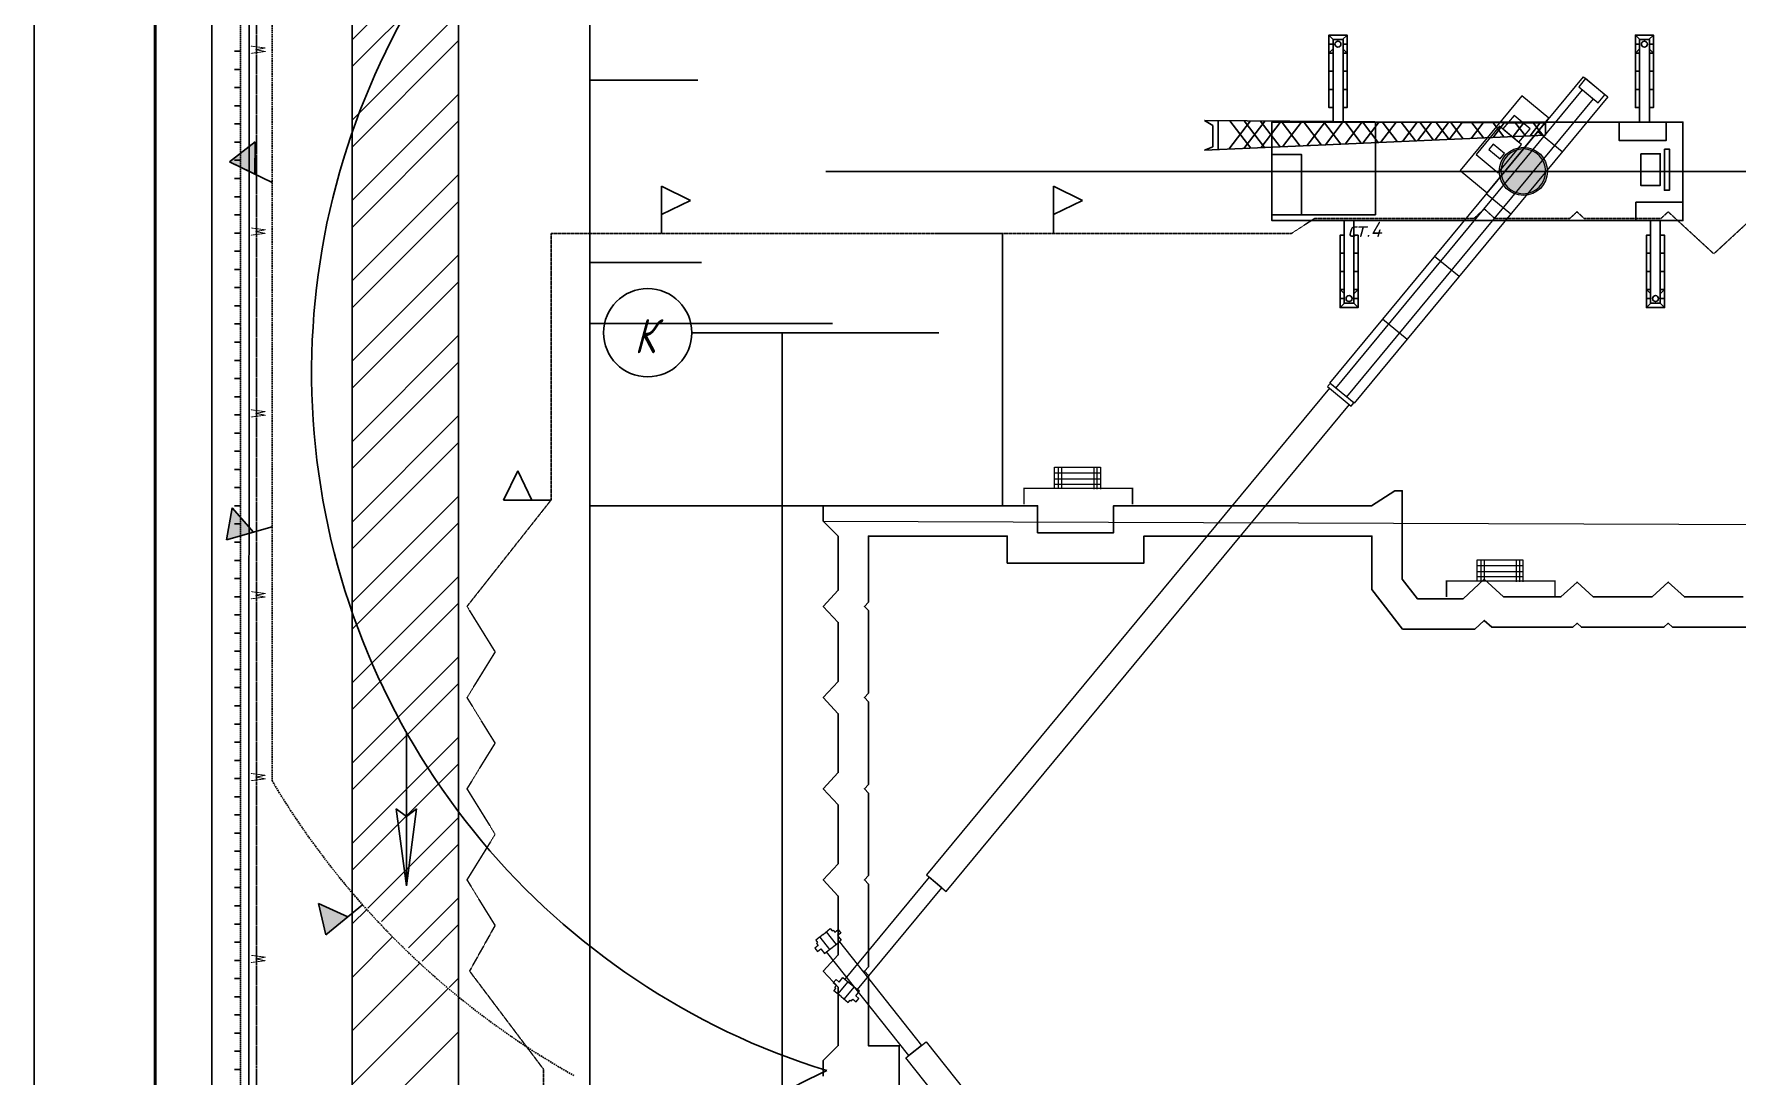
# Model space of a CAD drawing. Header units: millimetres. Extents: x -152693 to 518302, y -31658 to 793547.
# Drawn here: x 244601 to 272699, y 83248 to 100437 of the extents above; entities that cross this region are included whole.
import ezdxf

# ---------------------------------------------------------------- set-up
doc = ezdxf.new("R2010")
doc.units = ezdxf.units.MM
for name, pattern in [('ACAD_ISO02W100', [15, 12, -3]), ('K5LT_AXLED', [19.5, 15, -1.5, 1.5, -1.5]), ('K5LT_BASIC', [0]), ('K5LT_DASHED', [6, 4, -2]), ('K5LT_DASHED_REINFORCED', [6, 4, -2]), ('K5LT_REINFORCED', [0]), ('K5LT_THIN', [0]), ('PS-HIDDEN1', [4, 3, -1]), ('PS-HIDDEN2', [6.5, 5, -1.5])]:
    doc.linetypes.add(name, pattern=pattern)
doc.layers.get('Defpoints').update_dxf_attribs({"color": 2})
for name, color, linetype in [('1WALLB', 212, 'Continuous'), ('PDF _0', 7, 'Continuous'), ('Системный слой', 7, 'Continuous'), ('Слой 1', 7, 'Continuous')]:
    doc.layers.add(name, color=color, linetype=linetype)
doc.layers.add('Несущие линии', color=1, linetype='Continuous', lineweight=50)
doc.layers.add('№3', color=215, linetype='Continuous', lineweight=50)
doc.styles.get("Standard").update_dxf_attribs({"font": 'arial.ttf'})
doc.styles.add('стиль4', font='isocpeui.ttf', dxfattribs={"height": 2.5})
doc.linetypes.add('ограждение1', pattern='A,0.25,-0.1,[133,ltypeshp.shx,S=0.1,R=0,X=-0.1,Y=0],-0.1,1', length=1.45)
doc.dimstyles.new('Копия(3) ISO-25', dxfattribs={"dimtxt": 2, "dimasz": 2.5, "dimexe": 1.25, "dimexo": 0.3, "dimgap": 0.3, "dimtad": 1, "dimzin": 9, "dimtxsty": 'стиль4', "dimblk": 'OBLIQUE', "dimcen": 2.5, "dimdle": 1, "dimadec": 0, "dimazin": 0, "dimtfac": 1, "dimtmove": 0, "dimatfit": 3, "dimfxl": 1, "dimarcsym": 0})
pattern_1 = [(45, (-77411.33, 800593.8), (-441.94174, 441.94174), [])]

# ---------------------------------------------------------------- blocks, each defined once
blk = doc.blocks.new('AUDIT_I_150324065046-1196')
at = {"layer": 'Системный слой', "color": 150, "linetype": 'K5LT_THIN'}
for p, q in [((124.23, 240.88), (124.23, 255.88)), ((124.23, 240.88), (123.24, 248.38)), ((123.24, 248.38), (124.23, 247.63)), ((124.23, 247.63), (125.22, 248.38)), ((125.22, 248.38), (124.23, 240.88))]:
    blk.add_line(p, q, dxfattribs=at)
at = {"layer": 'Системный слой'}
for points in [[(124.23, 240.88), (124.23, 247.63), (123.24, 248.38), (124.23, 240.88)], [(124.23, 240.88), (125.22, 248.38), (124.23, 247.63), (124.23, 240.88)]]:
    blk.add_solid(points, dxfattribs=at)
blk = doc.blocks.new('_Oblique')
at = {"color": 0, "linetype": 'ByBlock', "lineweight": -2}
blk.add_line((-0.5, -0.5), (0.5, 0.5), dxfattribs=at)
blk = doc.blocks.new('*D262')
at = {"color": 0, "lineweight": -2, "transparency": 16777216}
for p, q in [((257623, 92655), (253773, 92655)), ((253774, 92656), (253774, 74250)), ((251891, 74251), (253775, 74251))]:
    blk.add_line(p, q, dxfattribs=at)
at = {"layer": 'Defpoints', "color": 0, "transparency": 16777216}
for p in [(257624, 92655), (251890, 74251), (253774, 74251)]:
    blk.add_point(p, dxfattribs=at)
at = {"color": 0, "lineweight": -2, "transparency": 16777216, "xscale": 2.5, "yscale": 2.5, "zscale": 2.5}
for p, rotation in [((253774, 92655), 90), ((253774, 74251), 270)]:
    blk.add_blockref('_Oblique', p, dxfattribs=dict(at, rotation=rotation))
at = {"color": 0, "lineweight": 9, "transparency": 16777216, "insert": (253773, 83453), "char_height": 2.5, "attachment_point": 5, "rotation": 90, "style": 'стиль4'}
blk.add_mtext('36.7', dxfattribs=at)
blk = doc.blocks.new('*D263')
at = {"color": 0, "lineweight": -2, "transparency": 16777216}
for p, q in [((257774, 95664), (253773, 95664)), ((253774, 95665), (253774, 92654)), ((257561, 92655), (253773, 92655))]:
    blk.add_line(p, q, dxfattribs=at)
at = {"layer": 'Defpoints', "color": 0, "transparency": 16777216}
for p in [(257774, 95664), (253774, 92655), (257561, 92655)]:
    blk.add_point(p, dxfattribs=at)
at = {"color": 0, "lineweight": -2, "transparency": 16777216, "xscale": 2.5, "yscale": 2.5, "zscale": 2.5}
for p, rotation in [((253774, 95664), 90), ((253774, 92655), 270)]:
    blk.add_blockref('_Oblique', p, dxfattribs=dict(at, rotation=rotation))
at = {"color": 0, "lineweight": 9, "transparency": 16777216, "insert": (253773, 94160), "char_height": 2.5, "attachment_point": 5, "rotation": 90, "style": 'стиль4'}
blk.add_mtext('6', dxfattribs=at)
blk = doc.blocks.new('*D264')
at = {"color": 0, "lineweight": -2, "transparency": 16777216}
for p, q in [((255617, 96667), (253773, 96667)), ((253774, 96668), (253774, 95663)), ((254615, 95664), (253773, 95664))]:
    blk.add_line(p, q, dxfattribs=at)
at = {"layer": 'Defpoints', "color": 0, "transparency": 16777216}
for p in [(255618, 96667), (253774, 95664), (254615, 95664)]:
    blk.add_point(p, dxfattribs=at)
at = {"color": 0, "lineweight": -2, "transparency": 16777216, "xscale": 2.5, "yscale": 2.5, "zscale": 2.5}
for p, rotation in [((253774, 96667), 90), ((253774, 95664), 270)]:
    blk.add_blockref('_Oblique', p, dxfattribs=dict(at, rotation=rotation))
at = {"color": 0, "lineweight": 9, "transparency": 16777216, "insert": (253773, 96166), "char_height": 2.5, "attachment_point": 5, "rotation": 90, "style": 'стиль4'}
blk.add_mtext('2', dxfattribs=at)
blk = doc.blocks.new('*D265')
at = {"color": 0, "lineweight": -2, "transparency": 16777216}
for p, q in [((255555, 99676), (253773, 99676)), ((253774, 99677), (253774, 96666)), ((255555, 96667), (253773, 96667))]:
    blk.add_line(p, q, dxfattribs=at)
at = {"layer": 'Defpoints', "color": 0, "transparency": 16777216}
for p in [(255555, 99676), (253774, 96667), (255555, 96667)]:
    blk.add_point(p, dxfattribs=at)
at = {"color": 0, "lineweight": -2, "transparency": 16777216, "xscale": 2.5, "yscale": 2.5, "zscale": 2.5}
for p, rotation in [((253774, 99676), 90), ((253774, 96667), 270)]:
    blk.add_blockref('_Oblique', p, dxfattribs=dict(at, rotation=rotation))
at = {"color": 0, "lineweight": 9, "transparency": 16777216, "insert": (253773, 98172), "char_height": 2.5, "attachment_point": 5, "rotation": 90, "style": 'стиль4'}
blk.add_mtext('6', dxfattribs=at)
blk = doc.blocks.new('*D266')
at = {"color": 0, "lineweight": -2, "transparency": 16777216}
for p, q in [((255041, 100679), (253773, 100679)), ((253774, 100680), (253774, 99675)), ((255492, 99676), (253773, 99676))]:
    blk.add_line(p, q, dxfattribs=at)
at = {"layer": 'Defpoints', "color": 0, "transparency": 16777216}
for p in [(255041, 100679), (253774, 99676), (255492, 99676)]:
    blk.add_point(p, dxfattribs=at)
at = {"color": 0, "lineweight": -2, "transparency": 16777216, "xscale": 2.5, "yscale": 2.5, "zscale": 2.5}
for p, rotation in [((253774, 100679), 90), ((253774, 99676), 270)]:
    blk.add_blockref('_Oblique', p, dxfattribs=dict(at, rotation=rotation))
at = {"color": 0, "lineweight": 9, "transparency": 16777216, "insert": (253773, 100178), "char_height": 2.5, "attachment_point": 5, "rotation": 90, "style": 'стиль4'}
blk.add_mtext('2', dxfattribs=at)
blk = doc.blocks.new('*D284')
at = {"color": 0, "lineweight": -2, "transparency": 16777216}
for p, q in [((256242, 95509), (256948, 95509)), ((256946, 74505), (256946, 95510)), ((256242, 74506), (256948, 74506))]:
    blk.add_line(p, q, dxfattribs=at)
at = {"layer": 'Defpoints', "color": 0, "transparency": 16777216}
for p in [(256242, 95509), (256946, 95509), (256242, 74506)]:
    blk.add_point(p, dxfattribs=at)
at = {"color": 0, "lineweight": -2, "transparency": 16777216, "xscale": 2.5, "yscale": 2.5, "zscale": 2.5}
for p, rotation in [((256946, 95509), 90), ((256946, 74506), 270)]:
    blk.add_blockref('_Oblique', p, dxfattribs=dict(at, rotation=rotation))
at = {"color": 0, "lineweight": 9, "transparency": 16777216, "insert": (256945, 85008), "char_height": 2.5, "attachment_point": 5, "rotation": 90, "style": 'стиль4'}
blk.add_mtext('42000', dxfattribs=at)
blk = doc.blocks.new('*U181')
at = {"layer": 'Системный слой', "insert": (-304, -125), "char_height": 422.87, "width": 608.87, "attachment_point": 7}
blk.add_mtext('{\\fGOST type A|b0|i0|c204|p2;\\H0.59119x;\\W0.67;\\C7;W}', dxfattribs=at)
blk = doc.blocks.new('*U182')
at = {"color": 0, "linetype": 'ByBlock', "lineweight": -2}
for p in [(18000, 0), (21000, 0), (24000, 0), (27000, 0), (30000, 0), (33000, 0)]:
    blk.add_blockref('*U181', p, dxfattribs=at)
blk = doc.blocks.new('*U183')
at = {"layer": 'Системный слой', "color": 150, "linetype": 'K5LT_THIN', "lineweight": 30}
blk.add_line((0, -50), (0, 50), dxfattribs=at)
blk = doc.blocks.new('*U184')
at = {"color": 0, "linetype": 'ByBlock', "lineweight": -2}
for p in [(8400, 0), (8700, 0), (9000, 0), (9300, 0), (9600, 0), (9900, 0), (10200, 0), (10500, 0), (10800, 0), (11100, 0), (11400, 0), (11700, 0), (12000, 0), (12300, 0), (12600, 0), (12900, 0), (13200, 0), (13500, 0), (13800, 0), (14100, 0), (14400, 0), (14700, 0), (15000, 0), (15300, 0), (15600, 0), (15900, 0), (16200, 0), (16500, 0), (16800, 0), (17100, 0), (17400, 0), (17700, 0), (18000, 0), (18300, 0), (18600, 0), (18900, 0), (19200, 0), (19500, 0), (19800, 0), (20100, 0), (20400, 0), (20700, 0), (21000, 0), (21300, 0), (21600, 0), (21900, 0), (22200, 0), (22500, 0), (22800, 0), (23100, 0), (23400, 0), (23700, 0), (24000, 0), (24300, 0), (24600, 0), (24900, 0), (25200, 0)]:
    blk.add_blockref('*U183', p, dxfattribs=at)
blk = doc.blocks.new('прарапрапр')
at = {"color": 1, "lineweight": 25}
for p, q in [((-1831.19, -5961.57), (-1831.92, -5960.84)), ((-1831.22, -5962.33), (-1831.92, -5962.33)), ((-1828.93, -5960.84), (-1829.66, -5961.57)), ((-1828.93, -5962.33), (-1829.6, -5962.33)), ((-1780.63, -5961.57), (-1781.36, -5960.84)), ((-1780.66, -5962.33), (-1781.36, -5962.33)), ((-1778.37, -5960.84), (-1779.1, -5961.57)), ((-1778.37, -5962.33), (-1779.03, -5962.33)), ((-1831.22, -5963.13), (-1831.92, -5963.83)), ((-1828.93, -5963.83), (-1829.6, -5963.16)), ((-1780.66, -5963.13), (-1781.36, -5963.83)), ((-1778.37, -5963.83), (-1779.03, -5963.16)), ((-1812.27, -5989.31), (-1756, -5986.8)), ((-1778.89, -5991.52), (-1775.95, -5987.69)), ((-1775.95, -5991.55), (-1772.88, -5987.55)), ((-1772.28, -5991.58), (-1775.29, -5987.66)), ((-1772.11, -5991.58), (-1768.88, -5987.37)), ((-1768.65, -5991.61), (-1771.8, -5987.5)), ((-1768.65, -5991.61), (-1765.28, -5987.21)), ((-1765.19, -5991.63), (-1768.47, -5987.35)), ((-1765.99, -5991.63), (-1762.51, -5987.09)), ((-1762.54, -5991.65), (-1765.92, -5987.24)), ((-1760.17, -5991.67), (-1763.65, -5987.14)), ((-1763.62, -5991.65), (-1760.04, -5986.98)), ((-1758.26, -5991.69), (-1758.24, -5986.9)), ((-1756, -5986.8), (-1757.36, -5987.38)), ((-1757.36, -5987.38), (-1757.36, -5990.88)), ((-1812.29, -5991.25), (-1812.27, -5989.31)), ((-1810.3, -5991.27), (-1811.82, -5989.29)), ((-1811.31, -5991.26), (-1809.73, -5989.2)), ((-1807.34, -5991.29), (-1808.97, -5989.16)), ((-1808.66, -5991.28), (-1806.96, -5989.07)), ((-1805.44, -5991.31), (-1803.61, -5988.92)), ((-1803.64, -5991.32), (-1805.42, -5989.01)), ((-1800.14, -5991.35), (-1802.05, -5988.85)), ((-1801.98, -5991.34), (-1800.01, -5988.76)), ((-1796.64, -5991.38), (-1798.69, -5988.7)), ((-1798.52, -5991.36), (-1796.4, -5988.6)), ((-1794.22, -5991.4), (-1796.36, -5988.6)), ((-1796.25, -5991.38), (-1794.04, -5988.5)), ((-1791.53, -5991.42), (-1793.78, -5988.49)), ((-1793.48, -5991.4), (-1791.15, -5988.37)), ((-1791.09, -5991.42), (-1788.66, -5988.26)), ((-1788.43, -5991.45), (-1790.8, -5988.35)), ((-1785.3, -5991.47), (-1787.79, -5988.22)), ((-1787.64, -5991.45), (-1785.06, -5988.1)), ((-1784.8, -5991.47), (-1782.11, -5987.96)), ((-1782.06, -5991.5), (-1784.68, -5988.08)), ((-1782.03, -5991.5), (-1779.22, -5987.83)), ((-1779.15, -5991.52), (-1781.88, -5987.95)), ((-1775.63, -5991.55), (-1778.5, -5987.8)), ((-1756, -5991.71), (-1812.29, -5991.25)), ((-1757.36, -5990.88), (-1756, -5991.71)), ((-1830.08, -6002.81), (-1829.42, -6003.47)), ((-1830.08, -6004.31), (-1829.42, -6004.31)), ((-1827.8, -6003.51), (-1827.1, -6002.81)), ((-1827.8, -6004.31), (-1827.1, -6004.31)), ((-1779.52, -6002.81), (-1778.86, -6003.47)), ((-1779.52, -6004.31), (-1778.86, -6004.31)), ((-1777.23, -6003.51), (-1776.53, -6002.81)), ((-1777.23, -6004.31), (-1776.53, -6004.31)), ((-1830.08, -6005.8), (-1829.35, -6005.07)), ((-1827.83, -6005.07), (-1827.1, -6005.8)), ((-1779.52, -6005.8), (-1778.79, -6005.07)), ((-1777.26, -6005.07), (-1776.53, -6005.8))]:
    blk.add_line(p, q, dxfattribs=at)
for points in [[(-1831.22, -5963.83), (-1831.92, -5963.83), (-1831.92, -5960.84), (-1831.22, -5960.84), (-1828.93, -5960.84), (-1828.93, -5963.83), (-1829.6, -5963.83)], [(-1780.66, -5963.83), (-1781.36, -5963.83), (-1781.36, -5960.84), (-1780.66, -5960.84), (-1778.37, -5960.84), (-1778.37, -5963.83), (-1779.03, -5963.83)], [(-1831.22, -5966.81), (-1831.92, -5966.81), (-1831.92, -5963.83), (-1831.22, -5963.83)], [(-1829.6, -5963.83), (-1828.93, -5963.83), (-1828.93, -5966.81), (-1829.6, -5966.81)], [(-1780.66, -5966.81), (-1781.36, -5966.81), (-1781.36, -5963.83), (-1780.66, -5963.83)], [(-1779.03, -5963.83), (-1778.37, -5963.83), (-1778.37, -5966.81), (-1779.03, -5966.81)], [(-1831.22, -5969.8), (-1831.92, -5969.8), (-1831.92, -5966.81), (-1831.22, -5966.81)], [(-1829.6, -5966.81), (-1828.93, -5966.81), (-1828.93, -5969.8), (-1829.6, -5969.8)], [(-1780.66, -5969.8), (-1781.36, -5969.8), (-1781.36, -5966.81), (-1780.66, -5966.81)], [(-1779.03, -5966.81), (-1778.37, -5966.81), (-1778.37, -5969.8), (-1779.03, -5969.8)], [(-1831.22, -5972.79), (-1831.92, -5972.79), (-1831.92, -5969.8), (-1831.22, -5969.8)], [(-1829.6, -5969.8), (-1828.93, -5969.8), (-1828.93, -5972.79), (-1829.6, -5972.79)], [(-1780.66, -5972.79), (-1781.36, -5972.79), (-1781.36, -5969.8), (-1780.66, -5969.8)], [(-1779.03, -5969.8), (-1778.37, -5969.8), (-1778.37, -5972.79), (-1779.03, -5972.79)], [(-1784.21, -5986.22), (-1784.21, -5976.16), (-1767.12, -5976.16), (-1767.12, -5991.44), (-1784.21, -5991.44), (-1784.21, -5986.22)], [(-1829.42, -5996.84), (-1830.08, -5996.84), (-1830.08, -5993.85), (-1829.42, -5993.85)], [(-1827.8, -5993.85), (-1827.1, -5993.85), (-1827.1, -5996.84), (-1827.8, -5996.84)], [(-1778.86, -5996.84), (-1779.52, -5996.84), (-1779.52, -5993.85), (-1778.86, -5993.85)], [(-1777.23, -5993.85), (-1776.53, -5993.85), (-1776.53, -5996.84), (-1777.23, -5996.84)], [(-1829.42, -5999.83), (-1830.08, -5999.83), (-1830.08, -5996.84), (-1829.42, -5996.84)], [(-1827.8, -5996.84), (-1827.1, -5996.84), (-1827.1, -5999.83), (-1827.8, -5999.83)], [(-1778.86, -5999.83), (-1779.52, -5999.83), (-1779.52, -5996.84), (-1778.86, -5996.84)], [(-1777.23, -5996.84), (-1776.53, -5996.84), (-1776.53, -5999.83), (-1777.23, -5999.83)], [(-1829.42, -6002.81), (-1830.08, -6002.81), (-1830.08, -5999.83), (-1829.42, -5999.83)], [(-1827.8, -5999.83), (-1827.1, -5999.83), (-1827.1, -6002.81), (-1827.8, -6002.81)], [(-1778.86, -6002.81), (-1779.52, -6002.81), (-1779.52, -5999.83), (-1778.86, -5999.83)], [(-1777.23, -5999.83), (-1776.53, -5999.83), (-1776.53, -6002.81), (-1777.23, -6002.81)], [(-1827.8, -6002.81), (-1827.1, -6002.81), (-1827.1, -6005.8), (-1827.8, -6005.8), (-1830.08, -6005.8), (-1830.08, -6002.81), (-1829.42, -6002.81)], [(-1777.23, -6002.81), (-1776.53, -6002.81), (-1776.53, -6005.8), (-1777.23, -6005.8), (-1779.52, -6005.8), (-1779.52, -6002.81), (-1778.86, -6002.81)]]:
    blk.add_lwpolyline(points, dxfattribs=at)
for points in [[(-1829.6, -5975.2), (-1831.22, -5975.2), (-1831.22, -5961.57), (-1829.6, -5961.57)], [(-1779.03, -5975.2), (-1780.66, -5975.2), (-1780.66, -5961.57), (-1779.03, -5961.57)], [(-1767.12, -5991.44), (-1834.94, -5991.44), (-1834.94, -5975.2), (-1767.12, -5975.2)], [(-1827.2, -5978.24), (-1834.94, -5978.24), (-1834.94, -5975.2), (-1827.2, -5975.2)], [(-1772.01, -5976.16), (-1767.12, -5976.16), (-1767.12, -5986.11), (-1772.01, -5986.11)], [(-1831.89, -5987), (-1832.72, -5987), (-1832.72, -5980.2), (-1831.89, -5980.2)], [(-1828, -5986.22), (-1831.22, -5986.22), (-1831.22, -5980.99), (-1828, -5980.99)], [(-1824.43, -5991.44), (-1832.17, -5991.44), (-1832.17, -5988.4), (-1824.43, -5988.4)], [(-1829.42, -5991.44), (-1827.8, -5991.44), (-1827.8, -6005.07), (-1829.42, -6005.07)], [(-1778.86, -5991.44), (-1777.23, -5991.44), (-1777.23, -6005.07), (-1778.86, -6005.07)]]:
    blk.add_lwpolyline(points, close=True, dxfattribs=at)
for centre in [(-1830.43, -5962.33), (-1779.86, -5962.33), (-1828.59, -6004.31), (-1778.03, -6004.31)]:
    blk.add_circle(centre, 0.492, dxfattribs=at)
blk = doc.blocks.new('пвп')
at = {"color": 1, "lineweight": 20}
for p, q in [((-1095.45, -5820.42), (-1094.45, -5822.83)), ((-1094.2, -5819.91), (-1093.2, -5822.32)), ((-1095.07, -5823.09), (-1092.57, -5822.08)), ((-1037.3, -5951.19), (-1042.13, -5953.2)), ((-1032.14, -5963.61), (-1036.96, -5965.62)), ((-1027, -5975.96), (-1031.83, -5977.96)), ((-1021.88, -5988.26), (-1026.71, -5990.27))]:
    blk.add_line(p, q, dxfattribs=at)
for points in [[(-1094.83, -5820.16), (-1096.25, -5820.75), (-1096.06, -5821.2), (-1096.27, -5821.28), (-1096.1, -5821.69), (-1096.74, -5821.96), (-1096.46, -5822.63), (-1095.82, -5822.37), (-1095.45, -5823.25), (-1095.07, -5823.09)], [(-1094.83, -5820.16), (-1093.41, -5819.57), (-1093.22, -5820.02), (-1093.01, -5819.93), (-1092.85, -5820.34), (-1092.21, -5820.07), (-1091.93, -5820.75), (-1092.56, -5821.01), (-1092.2, -5821.9), (-1092.58, -5822.06)], [(-1047.2, -5939.77), (-1087.25, -5843.48), (-1083.32, -5841.84), (-1043.26, -5938.13)]]:
    blk.add_lwpolyline(points, dxfattribs=at)
for points in [[(-1092.57, -5822.07), (-1084.19, -5842.21), (-1086.69, -5843.25), (-1095.07, -5823.1)], [(-1042.9, -5937.98), (-1042.65, -5938.59), (-1047.3, -5940.53), (-1047.56, -5939.92)], [(-1017.36, -5999.14), (-1042.56, -5938.55), (-1047.39, -5940.56), (-1022.18, -6001.14)], [(-1019.55, -5998.16), (-1044.08, -5939.19), (-1046.2, -5940.07), (-1021.67, -5999.04)], [(-1031.73, -5978.2), (-1025.6, -5992.94), (-1030.95, -5995.16), (-1037.08, -5980.42)], [(-1031, -5981.88), (-1028.66, -5987.49), (-1033.01, -5989.3), (-1035.34, -5983.68)], [(-1031.35, -5984.19), (-1030.92, -5985.23), (-1033.13, -5986.15), (-1033.56, -5985.12)], [(-1029.17, -5987.7), (-1028.06, -5990.37), (-1031.25, -5991.7), (-1032.37, -5989.03)], [(-1018.57, -5997.75), (-1017.9, -5999.36), (-1021.73, -6000.96), (-1022.4, -5999.34)]]:
    blk.add_lwpolyline(points, close=True, dxfattribs=at)
at = {"layer": '№3', "color": 7, "lineweight": 20}
blk.add_circle((-1027.08, -5983.32), 3.69, dxfattribs=at)
blk = doc.blocks.new('*D305')
at = {"color": 0, "lineweight": -2, "transparency": 16777216}
for p, q in [((248008, 108952), (247531, 108952)), ((247533, 108953), (247533, 64328)), ((248006, 64329), (247531, 64329))]:
    blk.add_line(p, q, dxfattribs=at)
at = {"layer": 'Defpoints', "color": 0, "transparency": 16777216}
for p in [(248008, 108952), (247533, 64329), (248007, 64329)]:
    blk.add_point(p, dxfattribs=at)
at = {"color": 0, "lineweight": -2, "transparency": 16777216, "xscale": 2.5, "yscale": 2.5, "zscale": 2.5}
for p, rotation in [((247533, 108952), 90), ((247533, 64329), 270)]:
    blk.add_blockref('_Oblique', p, dxfattribs=dict(at, rotation=rotation))
at = {"color": 0, "lineweight": 9, "transparency": 16777216, "insert": (247531, 86641), "char_height": 2.5, "attachment_point": 5, "rotation": 90, "style": 'стиль4'}
blk.add_mtext('8924,6', dxfattribs=at)
blk = doc.blocks.new('*D309')
at = {"color": 0, "lineweight": -2, "transparency": 16777216}
for p, q in [((259515, 97147), (260580, 97147)), ((260579, 92654), (260579, 97148)), ((259515, 92655), (260580, 92655))]:
    blk.add_line(p, q, dxfattribs=at)
at = {"layer": 'Defpoints', "color": 0, "transparency": 16777216}
for p in [(259514, 97147), (260579, 97147), (259514, 92655)]:
    blk.add_point(p, dxfattribs=at)
at = {"color": 0, "lineweight": -2, "transparency": 16777216, "xscale": 2.5, "yscale": 2.5, "zscale": 2.5}
for p, rotation in [((260579, 97147), 90), ((260579, 92655), 270)]:
    blk.add_blockref('_Oblique', p, dxfattribs=dict(at, rotation=rotation))
at = {"color": 0, "lineweight": 9, "transparency": 16777216, "insert": (260577, 94901), "char_height": 2.5, "attachment_point": 5, "rotation": 90, "style": 'стиль4'}
blk.add_mtext('10', dxfattribs=at)

msp = doc.modelspace()

# ---------------------------------------------------------------- hatches: boundary and pattern name
at = {"lineweight": 20, "ltscale": 100}
h = msp.add_hatch(dxfattribs=at)
h.set_pattern_fill('ANSI32', color=254, scale=2500)
h.set_pattern_definition([(45, (-77411.3, 800593.8), (-662.9126, 662.9126), []), (45, (-76969.4, 800593.8), (-662.9126, 662.9126), [])])
edge = h.paths.add_edge_path()
edge.add_arc((286496.47542, 94848.96554), 14035.24879, 53.944840553, 68.98864368)
edge.add_line((291528.85574, 107951.00191), (273898.37507, 107951.00191))
edge.add_line((273898.37507, 107951.00191), (256267.89441, 107951.00191))
edge.add_arc((260131.67561, 95016.85908), 13498.92054, 106.632319939, 139.607312333)
edge.add_line((249850.61402, 103764.46608), (249850.61402, 86269.25208))
edge.add_line((249850.61402, 86269.25208), (251605.84296, 84551.15158))
edge.add_line((251605.84296, 84551.15158), (251605.84296, 104151.12207))
edge.add_arc((253612.08012, 104189.17497), 2006.598, 90.007458594, 181.086615999, ccw=False)
edge.add_line((253611.8189, 106195.77296), (294757.11523, 106195.77296))
h = msp.add_hatch(dxfattribs=at)
h.set_pattern_fill('ANSI31', color=254, scale=5000)
h.set_pattern_definition(pattern_1)
h.paths.add_polyline_path([(253895.88337, 106989.15004), (253506.44777, 107668.20567), (254041.77596, 107702.08709), (253739.12276, 107262.49221), (253895.88337, 106989.15004, -0.0475109513), (256267.89441, 107951.00191), (252358.08394, 107951.00191, 0.4142142362), (249850.61402, 105443.52621), (249850.61402, 103764.46608, -0.0967050735)])
h.paths.add_polyline_path([(298379.32802, 104189.79702), (298379.32802, 103492.82013), (298436.57655, 103567.57218), (298674.5823, 103086.86698), (298379.32802, 103148.69593), (298379.32802, 102317.96967, -0.0808472634), (300134.55696, 98164.22426), (300134.55696, 105443.53775, 0.4142128885), (297627.08704, 107951.00191), (291528.85574, 107951.00191, -0.0383320613), (293469.95321, 107029.22892), (293859.42176, 107708.34201), (294159.00979, 107263.40243), (293626.74677, 107302.62855), (293469.95321, 107029.22892, -0.0273344755), (294757.11523, 106195.77296), (296373.35046, 106195.77296, -0.414213799)])
h.paths.add_polyline_path([(298379.32802, 80197.98716, -0.0214475873), (298798.37025, 79276.71081), (299463.20165, 79668.65582), (299493.71093, 79263.69407), (300134.55696, 79263.69407), (300134.55696, 91533.70682, -0.0808472634), (298379.32802, 87379.9614)])
h.paths.add_polyline_path([(299387.80236, 85262.92615), (299304.29424, 85199.49519), (299387.80236, 85833.80471), (299471.31047, 85199.49519)], flags=16)
h.paths.add_polyline_path([(299477.31367, 72798.42986), (300134.55696, 72790.34711), (300134.55696, 78535.81035), (299069.29493, 78535.81035, -0.1236969984)])
h.paths.add_polyline_path([(300134.55696, 72541.48634), (300017.29192, 72310.51624), (299792.45897, 72794.55422), (299477.31367, 72798.42986, -0.0737886965), (298379.32802, 69512.22143), (298379.32802, 66527.61504, -0.0912526252), (298215.04288, 65634.91151), (300295.53812, 65634.91151, -0.1110019233), (300134.55696, 66728.19633)])
h.paths.add_polyline_path([(299253.84685, 66526.25718), (299259.74079, 66526.25718), (299259.74079, 66532.25718), (299253.84685, 66532.25718)], flags=24)
at = {"linetype": 'Continuous', "lineweight": 0}
h = msp.add_hatch(color=256, dxfattribs=at)
h.paths.add_polyline_path([(269572.42334, 98171.8692, -1), (268777.5347, 98171.8692)])
h.paths.add_polyline_path([(269174.97902, 98171.8692), (268777.5347, 98171.8692, -0.2899749735), (269005.02362, 98531.14228)])
msp.add_hatch(color=256, dxfattribs=at).paths.add_polyline_path([(269005.02362, 98531.14228, -0.5504176756), (269572.42334, 98171.8692), (269174.97902, 98171.8692)])
at = {"lineweight": 20, "ltscale": 100}
h = msp.add_hatch(dxfattribs=at)
h.set_pattern_fill('ANSI31', color=254, scale=5000)
h.set_pattern_definition(pattern_1)
h.paths.add_polyline_path([(249850.61402, 75931.32564, -0.0678001232), (250751.92797, 79203.86202), (250075.845, 79602.44028), (250524.34458, 79896.67208), (250478.73959, 79364.91763), (250751.92797, 79203.86202, -0.0369572162), (251605.84296, 80852.00547), (251605.84296, 84551.15158, -0.0407269102), (250022.11846, 86071.59721), (249850.61402, 85930.03639)])
h.paths.add_polyline_path([(251111.42049, 67495.90507), (251542.66277, 67181.46475), (251605.84296, 67215.45982), (251605.84296, 67666.89077, -0.1050204897), (249850.61402, 72587.5706), (249850.61402, 66527.59874, -0.0311447846), (249831.19379, 66216.12784), (250271.84031, 66217.79696), (250276.15173, 65458.98835), (249953.45403, 65457.76601), (249954.34922, 65221.43687), (251972.90484, 65221.43687, -0.137841275), (251605.84296, 66527.59297), (251605.84296, 67135.39691), (251542.66277, 67181.46475), (251130.8004, 66959.85597)])
h.paths.add_polyline_path([(250725.13285, 66526.27374), (250731.02678, 66526.27374), (250731.02678, 66532.27374), (250725.13285, 66532.27374)], flags=24)
at = {"layer": '1WALLB', "linetype": 'PS-HIDDEN1', "ltscale": 750}
h = msp.add_hatch(color=1, dxfattribs=at)
h.paths.add_polyline_path([(248249.11623, 98606.98626), (248249.60312, 98658.92077), (247824.79691, 98331.40909), (248057.62063, 98217.06594)])
h.paths.add_polyline_path([(248249.11623, 98606.98626), (248057.62063, 98217.06594), (248244.59976, 98125.23774)])
h = msp.add_hatch(color=1, dxfattribs=at)
h.paths.add_polyline_path([(247904.67181, 92579.00998), (247870.19339, 92617.85156), (247774.86088, 92089.9918), (248024.22984, 92161.3806)])
h.paths.add_polyline_path([(247904.67181, 92579.00998), (248024.22984, 92161.3806), (248224.49634, 92218.71246)])
h = msp.add_hatch(color=1, dxfattribs=at)
h.paths.add_polyline_path([(249341.8707, 86073.38785), (249294.74052, 86095.20932), (249418.35636, 85573.24826), (249618.40012, 85738.36561)])
h.paths.add_polyline_path([(249341.8707, 86073.38785), (249618.40012, 85738.36561), (249779.05388, 85870.97021)])

# ---------------------------------------------------------------- linework, layer by layer
at = {"linetype": 'K5LT_DASHED_REINFORCED', "lineweight": 25, "ltscale": 6}
msp.add_line((248527.49386, 101913.51202), (248527.49386, 88120.20614), dxfattribs=at)
at = {"color": 254, "lineweight": 20, "ltscale": 100}
msp.add_line((257623.77078, 92399.67343), (291602.13704, 92283.98665), dxfattribs=at)
at = {"lineweight": 25}
msp.add_lwpolyline([(244601.31998, 114604.16935), (328701.31998, 114604.16935), (328701.31998, 55204.16935), (244601.31998, 55204.16935)], close=True, dxfattribs=at)
at = {"linetype": 'Continuous', "lineweight": 0}
msp.add_circle((269174.97902, 98171.8692), 397.44432, dxfattribs=at)
at = {"color": 6, "linetype": 'ограждение1', "lineweight": 25, "ltscale": 20}
for centre, radius, start, end in [((261239.9626, 94856.81289), 12058.48549, 121.001543952, 252.83095136), ((261988.34373, 73859.28393), 10409.63358, 114.446446384, 231.388830579)]:
    msp.add_arc(centre, radius, start, end, dxfattribs=at)
at = {"linetype": 'K5LT_DASHED_REINFORCED', "lineweight": 25, "ltscale": 6}
msp.add_arc((260131.67561, 95016.85908), 13498.92054, 210.724065696, 240.674222559, dxfattribs=at)
at = {"layer": '1WALLB', "color": 1, "linetype": 'PS-HIDDEN1', "ltscale": 750}
for points in [[(247824.79691, 98331.40909), (248249.60312, 98658.92077), (248244.59976, 98125.23774), (247824.79691, 98331.40909), (248527.49386, 97986.30428)], [(254953.04207, 97930.10809), (255434.27866, 97693.17864), (254953.04207, 97462.41047), (254953.04207, 97930.10809), (254953.04207, 97147.24134)], [(261420.39195, 97930.10809), (261901.62855, 97693.17864), (261420.39195, 97462.41047), (261420.39195, 97930.10809), (261420.39195, 97147.24134)], [(252349.09806, 92749.40788), (252586.0275, 93230.64447), (252816.79568, 92749.40788), (252349.09806, 92749.40788), (253131.9648, 92749.40788)], [(247774.86088, 92089.9918), (247870.19339, 92617.85156), (248224.49634, 92218.71246), (247774.86088, 92089.9918), (248527.49386, 92305.45392)], [(249418.35636, 85573.24826), (249294.74052, 86095.20932), (249779.05388, 85870.97021), (249418.35636, 85573.24826), (250022.11846, 86071.59721)]]:
    msp.add_lwpolyline(points, dxfattribs=at)
at = {"layer": 'PDF _0', "lineweight": 0}
for points in [[(261438.8572, 92941.54109), (261438.8572, 93292.91993), (262196.65012, 93292.91993), (262196.65012, 92928.84065)], [(261506.59288, 92941.54109), (261506.59288, 93292.91993)], [(261561.62812, 92941.54109), (261561.62812, 93292.91993)], [(262086.57964, 93292.91993), (262086.57964, 92928.84065)], [(262137.3814, 93292.91993), (262137.3814, 92928.84065)], [(261438.8572, 93195.54989), (262196.65012, 93195.54989)], [(261438.8572, 93098.17985), (262196.65012, 93098.17985)], [(261438.8572, 93013.51025), (262196.65012, 93013.51025)], [(268410.38448, 91413.42916), (268410.38448, 91764.808), (269168.1774, 91764.808), (269168.1774, 91400.72872)], [(268410.38448, 91667.43796), (269168.1774, 91667.43796)], [(268478.12016, 91413.42916), (268478.12016, 91764.808)], [(268533.1554, 91413.42916), (268533.1554, 91764.808)], [(269058.10692, 91764.808), (269058.10692, 91400.72872)], [(269108.90868, 91764.808), (269108.90868, 91400.72872)], [(268410.38448, 91570.06792), (269168.1774, 91570.06792)], [(268410.38448, 91485.39832), (269168.1774, 91485.39832)]]:
    msp.add_lwpolyline(points, dxfattribs=at)
at = {"layer": 'PDF _0', "lineweight": 0, "const_width": 25.40088}
for points in [[(260935.07308, 92679.06533), (260935.07308, 92941.54109), (262725.83512, 92941.54109), (262725.83512, 92679.06533)], [(267906.60036, 91150.9534), (267906.60036, 91413.42916), (269697.3624, 91413.42916), (269697.3624, 91150.9534)]]:
    msp.add_lwpolyline(points, dxfattribs=at)
at = {"layer": 'Несущие линии', "color": 7}
msp.add_lwpolyline([(246601.31998, 55704.16935), (328201.31998, 55704.16935), (328201.31998, 114104.16935), (246601.31998, 114104.16935)], close=True, dxfattribs=at)
at = {"layer": 'Системный слой', "color": 150, "linetype": 'K5LT_DASHED', "lineweight": 30, "ltscale": 0.5}
msp.add_line((248008.31336, 108952.50317), (248006.69946, 64329.37315), dxfattribs=at)
at = {"layer": 'Системный слой', "color": 150, "lineweight": 30, "ltscale": 0.5}
msp.add_line((248148.71967, 108952.50317), (248147.10577, 64329.37315), dxfattribs=at)
at = {"layer": 'Системный слой', "color": 150, "linetype": 'ACAD_ISO02W100', "lineweight": 30, "ltscale": 2}
msp.add_line((248271.99381, 108682.30171), (248272.34607, 64597.87787), dxfattribs=at)
at = {"layer": 'Системный слой', "color": 18, "linetype": 'K5LT_REINFORCED', "lineweight": 30, "true_color": 0x000000}
for p, q in [((249850.61402, 66527.59874), (249850.61402, 105443.53198)), ((251605.84296, 66527.59874), (251605.84296, 104189.79702))]:
    msp.add_line(p, q, dxfattribs=at)
at = {"layer": 'Системный слой', "color": 150, "linetype": 'K5LT_AXLED', "lineweight": 25}
msp.add_line((257665.87322, 98171.8692), (294287.99604, 98171.8692), dxfattribs=at)
at = {"layer": 'Системный слой', "color": 150, "linetype": 'K5LT_AXLED'}
msp.add_line((255454.63634, 95508.93614), (259530.96315, 95508.93614), dxfattribs=at)
at = {"layer": 'Системный слой', "color": 7, "linetype": 'PS-HIDDEN2', "lineweight": 30}
msp.add_lwpolyline([(253007.07898, 79073.53528), (253007.07898, 83359.17984), (251787.74179, 84977.56245), (252208.99134, 85729.80343), (251745.55746, 86482.0444), (252208.99134, 87234.28538), (251745.55746, 87986.52636), (252208.99134, 88738.76734), (251745.55746, 89488.58935), (252208.99134, 90243.24929), (251745.55746, 90995.49027), (253131.9648, 92749.40788), (253131.9648, 97147.24134), (265348.22771, 97147.24134), (265729.36314, 97392.97339), (268358.41405, 97392.97339), (268531.26496, 97552.24316), (268704.11587, 97392.97339), (269939.67512, 97392.97339), (270060.82162, 97504.60123), (270181.96811, 97392.97339), (271444.15708, 97392.97339), (271565.30357, 97504.60123), (272317.54455, 96811.4649), (273069.78553, 97504.60123)], dxfattribs=at)
at = {"layer": 'Системный слой', "color": 7, "linetype": 'K5LT_BASIC', "lineweight": 30}
for points in [[(257623.77078, 92655.43536), (261159.30338, 92655.43536), (261159.30338, 92208.91053), (262413.03834, 92208.91053), (262413.03834, 92655.43536), (266670.72228, 92655.43536), (267051.8577, 92901.16741), (267177.2312, 92901.16741), (267177.2312, 91444.32739), (267427.97819, 91120.86377), (268180.21917, 91120.86377), (268531.26496, 91444.32739), (268849.65533, 91150.9534), (269794.13567, 91150.9534), (270060.82162, 91396.68546), (270327.50756, 91150.9534), (271298.61762, 91150.9534), (271565.30357, 91396.68546), (271831.98952, 91150.9534), (272803.09958, 91150.9534)], [(257623.77078, 83244.5815), (257623.77078, 83500.34343), (257869.50284, 83747.98038), (257869.50284, 84710.8765), (257623.77078, 84977.56245), (257869.50284, 85244.2484), (257869.50284, 86215.35845), (257623.77078, 86482.0444), (257869.50284, 86748.73035), (257869.50284, 87719.84041), (257623.77078, 87986.52636), (257869.50284, 88253.21231), (257869.50284, 89224.32237), (257623.77078, 89491.00831), (257869.50284, 89757.69426), (257869.50284, 90728.80432), (257623.77078, 90995.49027), (257869.50284, 91262.17622), (257869.50284, 92152.03648), (257623.77078, 92399.67343), (257623.77078, 92655.43536)], [(258876.01176, 78760.53102), (258876.01176, 83744.5815), (258369.50284, 83744.5815), (258369.50284, 84906.11174), (258303.66611, 84977.56245), (258369.50284, 85049.01316), (258369.50284, 86410.59369), (258303.66611, 86482.0444), (258369.50284, 86553.49512), (258369.50284, 87915.07565), (258303.66611, 87986.52636), (258369.50284, 88057.97707), (258369.50284, 89419.5576), (258303.66611, 89491.00831), (258369.50284, 89562.45903), (258369.50284, 90924.03956), (258303.66611, 90995.49027), (258369.50284, 91066.94098), (258369.50284, 92155.43536), (260659.30338, 92155.43536), (260659.30338, 91708.91053), (262913.03834, 91708.91053), (262913.03834, 92155.43536), (266677.2312, 92155.43536), (266677.2312, 91273.22384), (267182.93668, 90620.86377), (268375.45441, 90620.86377), (268531.26496, 90764.43206), (268654.42009, 90650.9534), (269989.3709, 90650.9534), (270060.82162, 90716.79013), (270132.27233, 90650.9534), (271493.85286, 90650.9534), (271565.30357, 90716.79013), (271636.75428, 90650.9534), (272998.33481, 90650.9534)]]:
    msp.add_lwpolyline(points, dxfattribs=at)
at = {"layer": 'Системный слой', "color": 150, "linetype": 'K5LT_THIN'}
msp.add_circle((254726.58631, 95508.93614), 728.05003, dxfattribs=at)

# ---------------------------------------------------------------- block references
at = {"color": 254, "lineweight": 20, "extrusion": (0, 0, -1), "zscale": -1, "rotation": 270}
msp.add_blockref('*U184', (-247958.29894, 108554.00334), dxfattribs=at)
at = {"color": 254, "lineweight": 20, "rotation": 90.00000000000001}
msp.add_blockref('*U182', (248301.34665, 67407.26645), dxfattribs=at)
at = {"color": 254, "lineweight": 20, "yscale": 100, "zscale": 100}
for name, p, xscale, rotation in [('пвп', (192103.55282, -503999.18052), -100, 162.966133158325), ('прарапрапр', (88313.40008, -500160.06907), 100, 180), ('пвп', (203645.23083, 675341.2548), 100, 15.88250834348473)]:
    msp.add_blockref(name, p, dxfattribs=dict(at, xscale=xscale, rotation=rotation))
at = {"layer": 'Системный слой', "lineweight": 0, "xscale": 169.1492047463788, "yscale": 169.1492047463788, "zscale": 169.1492047463788}
msp.add_blockref('AUDIT_I_150324065046-1196', (229731.28392, 45639.6196), dxfattribs=at)

# ---------------------------------------------------------------- texts
at = {"layer": 'Системный слой', "lineweight": 30, "insert": (266277.69148, 97089.86007), "char_height": 250, "width": 6070.1071272, "attachment_point": 7, "style": 'стиль4'}
msp.add_mtext('{\\C7;ст.4}', dxfattribs=at)
at = {"layer": 'Слой 1', "insert": (254507.80256, 95170.73658), "char_height": 563.8306825, "width": 380.5857286, "attachment_point": 7}
msp.add_mtext('{\\fGOST type A|b0|i0|c204|p2;\\Q15;\\W0.96;\\C7;К}', dxfattribs=at)

# ---------------------------------------------------------------- dimensions: what is measured, and where the dimension line sits
at = {"color": 7, "lineweight": 9}
dim = msp.add_linear_dim(base=(247532.5226, 64329.26465), p1=(248008.31335, 108952.39466), p2=(248006.69946, 64329.26465), angle=90, dimstyle='Копия(3) ISO-25', override={"dimdec": 1, "dimlfac": 0.2}, dxfattribs=at)
dim.commit()
dim.dimension.update_dxf_attribs({"geometry": '*D305', "text_midpoint": (247530.7226, 86640.82966)})
for base, p1, p2, text, picture, middle in [((253774.11186, 99676.35115), (255041.17944, 100679.33912), (255492.42135, 99676.35115), '2', '*D266', (253774.11186, 100177.84514)), ((253774.11186, 96667.38724), (255555.1081, 99676.35115), (255555.1081, 96667.38724), '6', '*D265', (253774.11186, 98171.8692)), ((253774.11186, 95664.39927), (255617.79484, 96667.38724), (254614.80687, 95664.39927), '2', '*D264', (253774.11186, 96165.89326)), ((253774.11186, 92655.43536), (257774.21898, 95664.39927), (257561.08404, 92655.43536), '6', '*D263', (253774.11186, 94159.91732)), ((256946.37026, 95508.93614), (256241.7423, 74506.36804), (256241.7423, 95508.93614), '42000', '*D284', (256946.37026, 85007.65209)), ((253774.11186, 74250.60611), (257623.77078, 92655.43536), (251890.32513, 74250.60611), '36.7', '*D262', (253774.11186, 83453.02073))]:
    dim = msp.add_linear_dim(base=base, p1=p1, p2=p2, angle=90, text=text, dimstyle='Копия(3) ISO-25', dxfattribs=at)
    dim.commit()
    dim.dimension.update_dxf_attribs({"geometry": picture, "text_midpoint": middle, "dimtype": 160})
dim = msp.add_linear_dim(base=(260578.75918, 97147.24134), p1=(259514.40311, 92655.43536), p2=(259514.40311, 97147.24134), angle=90, text='10', dimstyle='Копия(3) ISO-25', dxfattribs=at)
dim.commit()
dim.dimension.update_dxf_attribs({"geometry": '*D309', "text_midpoint": (260577.20918, 94901.33835)})

doc.saveas('drawing.dxf')
